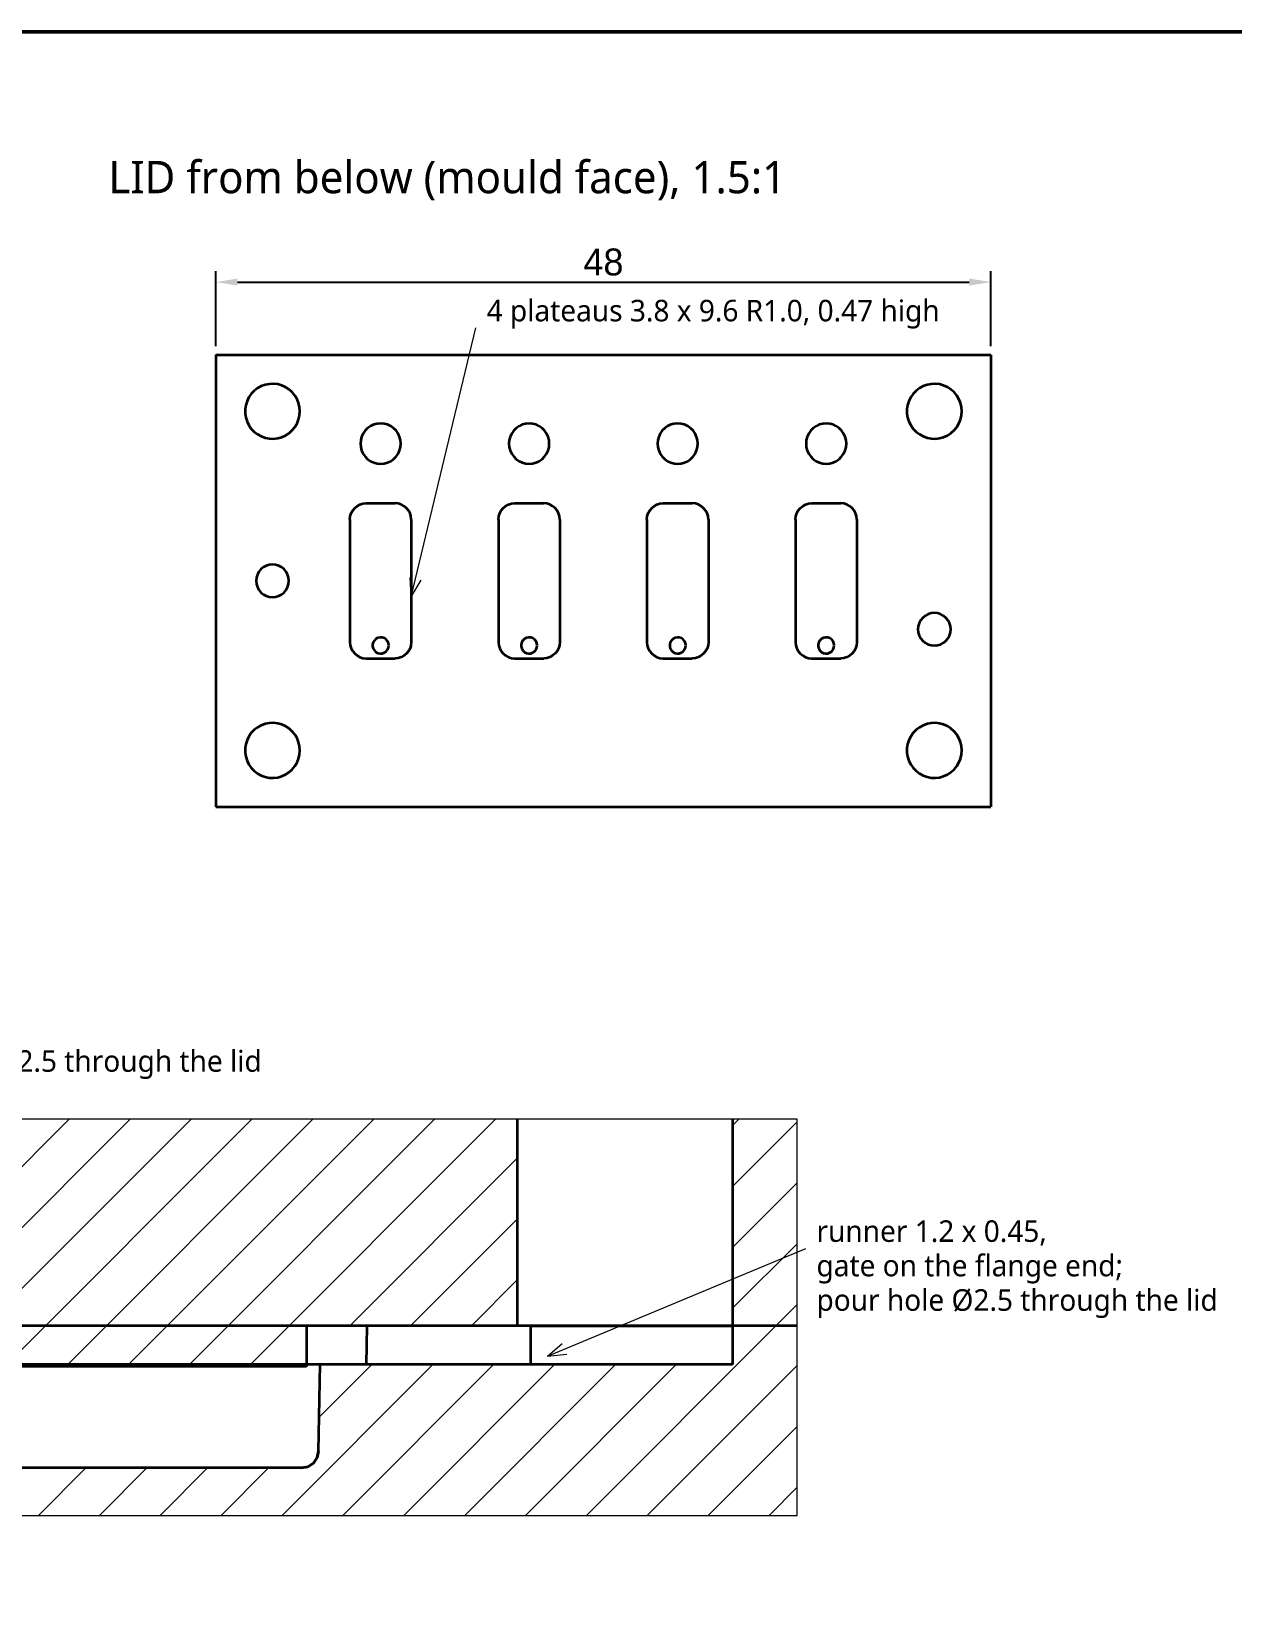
# Model space of a CAD drawing. Header units: millimetres. Extents: x 0 to 420, y 0 to 297.
# Drawn here: x 116.9 to 228.4, y 139.5 to 287 of the extents above; entities that cross this region are included whole.
import ezdxf

# ---------------------------------------------------------------- set-up
doc = ezdxf.new("R2010")
doc.units = ezdxf.units.MM
for name, color, linetype, lineweight in [('BORDER', 7, 'Continuous', 50), ('DIM', 5, 'Continuous', 13), ('HATCH', 8, 'Continuous', 9), ('TEXT', 7, 'Continuous', 18), ('VISIBLE', 7, 'Continuous', 35)]:
    doc.layers.add(name, color=color, linetype=linetype, lineweight=lineweight)
doc.styles.add('OpenSans', font='OpenSans-Regular.ttf')
doc.dimstyles.new('FK1.5', dxfattribs={"dimtxt": 2.5, "dimasz": 2, "dimexe": 1, "dimexo": 0.8, "dimgap": 0.6, "dimtad": 1, "dimdec": 3, "dimlfac": 0.666667, "dimdsep": 46, "dimcen": 2.5, "dimclrd": 5, "dimclre": 5, "dimclrt": 7, "dimazin": 3, "dimtfac": 1, "dimtmove": 0, "dimatfit": 3})

msp = doc.modelspace()

# ---------------------------------------------------------------- linework, layer by layer
at = {"layer": 'BORDER'}
msp.add_lwpolyline([(10, 10), (410, 10), (410, 287), (10, 287)], close=True, dxfattribs=at)
at = {"layer": 'DIM'}
for p, q in [((152.15, 234.5), (158.15, 259.5)), ((152.15, 234.5), (152.0341, 236.2963)), ((152.15, 234.5), (153.0686, 236.048)), ((164.8, 164), (188.8, 174)), ((164.8, 164), (166.1827, 165.1524)), ((164.8, 164), (166.5919, 164.1704))]:
    msp.add_line(p, q, dxfattribs=at)
at = {"layer": 'HATCH'}
for p, q in [((97.4116, 163.04), (120.3716, 186)), ((103.0684, 163.04), (126.0284, 186)), ((108.7253, 163.04), (131.6853, 186)), ((114.3821, 163.04), (137.3421, 186)), ((120.039, 163.04), (142.999, 186)), ((125.6958, 163.04), (148.6558, 186)), ((131.3527, 163.04), (154.3127, 186)), ((137.0096, 163.04), (159.9696, 186)), ((182, 185.403), (182.597, 186)), ((182, 179.7462), (188, 185.7462)), ((146.4264, 166.8), (162, 182.3736)), ((182, 174.0893), (188, 180.0893)), ((152.0833, 166.8), (162, 176.7167)), ((182, 168.4325), (188, 174.4325)), ((157.7401, 166.8), (162, 171.0599)), ((186.0244, 166.8), (188, 168.7756)), ((168.4244, 149.2), (186.0244, 166.8)), ((140.1401, 149.2), (154.1401, 163.2)), ((143.5947, 158.3114), (148.4833, 163.2)), ((145.797, 149.2), (159.797, 163.2)), ((151.4538, 149.2), (165.4538, 163.2)), ((157.1107, 149.2), (171.1107, 163.2)), ((162.7675, 149.2), (176.7675, 163.2)), ((174.0812, 149.2), (188, 163.1188)), ((179.7381, 149.2), (188, 157.4619)), ((117.5127, 149.2), (121.9127, 153.6)), ((123.1696, 149.2), (127.5696, 153.6)), ((128.8264, 149.2), (133.2264, 153.6)), ((134.4833, 149.2), (138.8833, 153.6)), ((185.3949, 149.2), (188, 151.8051))]:
    msp.add_line(p, q, dxfattribs=at)
msp.add_lwpolyline([(48, 149.2), (188, 149.2), (188, 186), (48, 186)], close=True, dxfattribs=at)
at = {"layer": 'VISIBLE'}
for points in [[(134, 257), (134, 215)], [(134, 257), (206, 257)], [(206, 257), (206, 215)], [(141.8, 251.75), (141.7701, 252.1393), (141.6812, 252.5194), (141.5352, 252.8815), (141.3357, 253.2171), (141.0873, 253.5183), (140.7959, 253.778), (140.4682, 253.9902), (140.1119, 254.1499), (139.7355, 254.2534), (139.3477, 254.2981), (138.9576, 254.2832), (138.5743, 254.2088), (138.2069, 254.0769), (137.8639, 253.8904), (137.5534, 253.6537), (137.2827, 253.3724), (137.0581, 253.0531), (136.8849, 252.7032), (136.7671, 252.331), (136.7075, 251.9452), (136.7075, 251.5548), (136.7671, 251.169), (136.8849, 250.7968), (137.0581, 250.4469), (137.2827, 250.1276), (137.5534, 249.8463), (137.8639, 249.6096), (138.2069, 249.4231), (138.5743, 249.2912), (138.9576, 249.2168), (139.3477, 249.2019), (139.7355, 249.2466), (140.1119, 249.3501), (140.4682, 249.5098), (140.7959, 249.722), (141.0873, 249.9817), (141.3357, 250.2829), (141.5352, 250.6185), (141.6812, 250.9806), (141.7701, 251.3607), (141.8, 251.75)], [(203.3, 251.75), (203.2701, 252.1393), (203.1812, 252.5194), (203.0352, 252.8815), (202.8357, 253.2171), (202.5873, 253.5183), (202.2959, 253.778), (201.9682, 253.9902), (201.6119, 254.1499), (201.2355, 254.2534), (200.8477, 254.2981), (200.4576, 254.2832), (200.0743, 254.2088), (199.7069, 254.0769), (199.3639, 253.8904), (199.0534, 253.6537), (198.7827, 253.3724), (198.5581, 253.0531), (198.3849, 252.7032), (198.2671, 252.331), (198.2075, 251.9452), (198.2075, 251.5548), (198.2671, 251.169), (198.3849, 250.7968), (198.5581, 250.4469), (198.7827, 250.1276), (199.0534, 249.8463), (199.3639, 249.6096), (199.7069, 249.4231), (200.0743, 249.2912), (200.4576, 249.2168), (200.8477, 249.2019), (201.2355, 249.2466), (201.6119, 249.3501), (201.9682, 249.5098), (202.2959, 249.722), (202.5873, 249.9817), (202.8357, 250.2829), (203.0352, 250.6185), (203.1812, 250.9806), (203.2701, 251.3607), (203.3, 251.75)], [(151.175, 248.75), (151.1465, 249.0756), (151.0619, 249.3913), (150.9238, 249.6875), (150.7363, 249.9552), (150.5052, 250.1863), (150.2375, 250.3738), (149.9413, 250.5119), (149.6256, 250.5965), (149.3, 250.625), (148.9744, 250.5965), (148.6587, 250.5119), (148.3625, 250.3738), (148.0948, 250.1863), (147.8637, 249.9552), (147.6762, 249.6875), (147.5381, 249.3913), (147.4535, 249.0756), (147.425, 248.75), (147.4535, 248.4244), (147.5381, 248.1087), (147.6762, 247.8125), (147.8637, 247.5448), (148.0948, 247.3137), (148.3625, 247.1262), (148.6587, 246.9881), (148.9744, 246.9035), (149.3, 246.875), (149.6256, 246.9035), (149.9413, 246.9881), (150.2375, 247.1262), (150.5052, 247.3137), (150.7363, 247.5448), (150.9238, 247.8125), (151.0619, 248.1087), (151.1465, 248.4244), (151.175, 248.75)], [(164.975, 248.75), (164.9465, 249.0756), (164.8619, 249.3913), (164.7238, 249.6875), (164.5363, 249.9552), (164.3052, 250.1863), (164.0375, 250.3738), (163.7413, 250.5119), (163.4256, 250.5965), (163.1, 250.625), (162.7744, 250.5965), (162.4587, 250.5119), (162.1625, 250.3738), (161.8948, 250.1863), (161.6637, 249.9552), (161.4762, 249.6875), (161.3381, 249.3913), (161.2535, 249.0756), (161.225, 248.75), (161.2535, 248.4244), (161.3381, 248.1087), (161.4762, 247.8125), (161.6637, 247.5448), (161.8948, 247.3137), (162.1625, 247.1262), (162.4587, 246.9881), (162.7744, 246.9035), (163.1, 246.875), (163.4256, 246.9035), (163.7413, 246.9881), (164.0375, 247.1262), (164.3052, 247.3137), (164.5363, 247.5448), (164.7238, 247.8125), (164.8619, 248.1087), (164.9465, 248.4244), (164.975, 248.75)], [(178.775, 248.75), (178.7465, 249.0756), (178.6619, 249.3913), (178.5238, 249.6875), (178.3363, 249.9552), (178.1052, 250.1863), (177.8375, 250.3738), (177.5413, 250.5119), (177.2256, 250.5965), (176.9, 250.625), (176.5744, 250.5965), (176.2587, 250.5119), (175.9625, 250.3738), (175.6948, 250.1863), (175.4637, 249.9552), (175.2762, 249.6875), (175.1381, 249.3913), (175.0535, 249.0756), (175.025, 248.75), (175.0535, 248.4244), (175.1381, 248.1087), (175.2762, 247.8125), (175.4637, 247.5448), (175.6948, 247.3137), (175.9625, 247.1262), (176.2587, 246.9881), (176.5744, 246.9035), (176.9, 246.875), (177.2256, 246.9035), (177.5413, 246.9881), (177.8375, 247.1262), (178.1052, 247.3137), (178.3363, 247.5448), (178.5238, 247.8125), (178.6619, 248.1087), (178.7465, 248.4244), (178.775, 248.75)], [(192.575, 248.75), (192.5465, 249.0756), (192.4619, 249.3913), (192.3238, 249.6875), (192.1363, 249.9552), (191.9052, 250.1863), (191.6375, 250.3738), (191.3413, 250.5119), (191.0256, 250.5965), (190.7, 250.625), (190.3744, 250.5965), (190.0587, 250.5119), (189.7625, 250.3738), (189.4948, 250.1863), (189.2637, 249.9552), (189.0762, 249.6875), (188.9381, 249.3913), (188.8535, 249.0756), (188.825, 248.75), (188.8535, 248.4244), (188.9381, 248.1087), (189.0762, 247.8125), (189.2637, 247.5448), (189.4948, 247.3137), (189.7625, 247.1262), (190.0587, 246.9881), (190.3744, 246.9035), (190.7, 246.875), (191.0256, 246.9035), (191.3413, 246.9881), (191.6375, 247.1262), (191.9052, 247.3137), (192.1363, 247.5448), (192.3238, 247.8125), (192.4619, 248.1087), (192.5465, 248.4244), (192.575, 248.75)], [(146.45, 241.7), (146.4788, 241.9926), (146.5642, 242.274), (146.7028, 242.5334), (146.8893, 242.7607), (147.1166, 242.9472), (147.376, 243.0858), (147.6574, 243.1712), (147.95, 243.2)], [(147.95, 243.2), (150.65, 243.2)], [(152.15, 241.7), (152.1212, 241.9926), (152.0358, 242.274), (151.8972, 242.5334), (151.7107, 242.7607), (151.4834, 242.9472), (151.224, 243.0858), (150.9426, 243.1712), (150.65, 243.2)], [(160.25, 241.7), (160.2788, 241.9926), (160.3642, 242.274), (160.5028, 242.5334), (160.6893, 242.7607), (160.9166, 242.9472), (161.176, 243.0858), (161.4574, 243.1712), (161.75, 243.2)], [(161.75, 243.2), (164.45, 243.2)], [(165.95, 241.7), (165.9212, 241.9926), (165.8358, 242.274), (165.6972, 242.5334), (165.5107, 242.7607), (165.2834, 242.9472), (165.024, 243.0858), (164.7426, 243.1712), (164.45, 243.2)], [(174.05, 241.7), (174.0788, 241.9926), (174.1642, 242.274), (174.3028, 242.5334), (174.4893, 242.7607), (174.7166, 242.9472), (174.976, 243.0858), (175.2574, 243.1712), (175.55, 243.2)], [(175.55, 243.2), (178.25, 243.2)], [(179.75, 241.7), (179.7212, 241.9926), (179.6358, 242.274), (179.4972, 242.5334), (179.3107, 242.7607), (179.0834, 242.9472), (178.824, 243.0858), (178.5426, 243.1712), (178.25, 243.2)], [(187.85, 241.7), (187.8788, 241.9926), (187.9642, 242.274), (188.1028, 242.5334), (188.2893, 242.7607), (188.5166, 242.9472), (188.776, 243.0858), (189.0574, 243.1712), (189.35, 243.2)], [(189.35, 243.2), (192.05, 243.2)], [(193.55, 241.7), (193.5212, 241.9926), (193.4358, 242.274), (193.2972, 242.5334), (193.1107, 242.7607), (192.8834, 242.9472), (192.624, 243.0858), (192.3426, 243.1712), (192.05, 243.2)], [(146.45, 241.7), (146.45, 230.3)], [(152.15, 241.7), (152.15, 230.3)], [(160.25, 241.7), (160.25, 230.3)], [(165.95, 241.7), (165.95, 230.3)], [(174.05, 241.7), (174.05, 230.3)], [(179.75, 241.7), (179.75, 230.3)], [(187.85, 241.7), (187.85, 230.3)], [(193.55, 241.7), (193.55, 230.3)], [(140.7688, 236), (140.7396, 236.2963), (140.6531, 236.5812), (140.5128, 236.8438), (140.3239, 237.0739), (140.0938, 237.2628), (139.8312, 237.4031), (139.5463, 237.4896), (139.25, 237.5188), (138.9537, 237.4896), (138.6688, 237.4031), (138.4062, 237.2628), (138.1761, 237.0739), (137.9872, 236.8438), (137.8469, 236.5812), (137.7604, 236.2963), (137.7312, 236), (137.7604, 235.7037), (137.8469, 235.4188), (137.9872, 235.1562), (138.1761, 234.9261), (138.4062, 234.7372), (138.6688, 234.5969), (138.9537, 234.5104), (139.25, 234.4812), (139.5463, 234.5104), (139.8312, 234.5969), (140.0938, 234.7372), (140.3239, 234.9261), (140.5128, 235.1562), (140.6531, 235.4188), (140.7396, 235.7037), (140.7688, 236)], [(202.2688, 231.5), (202.2396, 231.7963), (202.1531, 232.0812), (202.0128, 232.3438), (201.8239, 232.5739), (201.5938, 232.7628), (201.3312, 232.9031), (201.0463, 232.9896), (200.75, 233.0188), (200.4537, 232.9896), (200.1688, 232.9031), (199.9062, 232.7628), (199.6761, 232.5739), (199.4872, 232.3438), (199.3469, 232.0812), (199.2604, 231.7963), (199.2312, 231.5), (199.2604, 231.2037), (199.3469, 230.9188), (199.4872, 230.6562), (199.6761, 230.4261), (199.9062, 230.2372), (200.1688, 230.0969), (200.4537, 230.0104), (200.75, 229.9812), (201.0463, 230.0104), (201.3312, 230.0969), (201.5938, 230.2372), (201.8239, 230.4261), (202.0128, 230.6562), (202.1531, 230.9188), (202.2396, 231.2037), (202.2688, 231.5)], [(146.45, 230.3), (146.4788, 230.0074), (146.5642, 229.726), (146.7028, 229.4666), (146.8893, 229.2393), (147.1166, 229.0528), (147.376, 228.9142), (147.6574, 228.8288), (147.95, 228.8)], [(150.05, 230), (150.0222, 230.2023), (149.9408, 230.3897), (149.8119, 230.5481), (149.645, 230.6659), (149.4526, 230.7343), (149.2488, 230.7483), (149.0488, 230.7067), (148.8675, 230.6127), (148.7182, 230.4733), (148.6121, 230.2988), (148.557, 230.1021), (148.557, 229.8979), (148.6121, 229.7012), (148.7182, 229.5267), (148.8675, 229.3873), (149.0488, 229.2933), (149.2488, 229.2517), (149.4526, 229.2657), (149.645, 229.3341), (149.8119, 229.4519), (149.9408, 229.6103), (150.0222, 229.7977), (150.05, 230)], [(152.15, 230.3), (152.1212, 230.0074), (152.0358, 229.726), (151.8972, 229.4666), (151.7107, 229.2393), (151.4834, 229.0528), (151.224, 228.9142), (150.9426, 228.8288), (150.65, 228.8)], [(160.25, 230.3), (160.2788, 230.0074), (160.3642, 229.726), (160.5028, 229.4666), (160.6893, 229.2393), (160.9166, 229.0528), (161.176, 228.9142), (161.4574, 228.8288), (161.75, 228.8)], [(163.85, 230), (163.8222, 230.2023), (163.7408, 230.3897), (163.6119, 230.5481), (163.445, 230.6659), (163.2526, 230.7343), (163.0488, 230.7483), (162.8488, 230.7067), (162.6675, 230.6127), (162.5182, 230.4733), (162.4121, 230.2988), (162.357, 230.1021), (162.357, 229.8979), (162.4121, 229.7012), (162.5182, 229.5267), (162.6675, 229.3873), (162.8488, 229.2933), (163.0488, 229.2517), (163.2526, 229.2657), (163.445, 229.3341), (163.6119, 229.4519), (163.7408, 229.6103), (163.8222, 229.7977), (163.85, 230)], [(165.95, 230.3), (165.9212, 230.0074), (165.8358, 229.726), (165.6972, 229.4666), (165.5107, 229.2393), (165.2834, 229.0528), (165.024, 228.9142), (164.7426, 228.8288), (164.45, 228.8)], [(174.05, 230.3), (174.0788, 230.0074), (174.1642, 229.726), (174.3028, 229.4666), (174.4893, 229.2393), (174.7166, 229.0528), (174.976, 228.9142), (175.2574, 228.8288), (175.55, 228.8)], [(177.65, 230), (177.6222, 230.2023), (177.5408, 230.3897), (177.4119, 230.5481), (177.245, 230.6659), (177.0526, 230.7343), (176.8488, 230.7483), (176.6488, 230.7067), (176.4675, 230.6127), (176.3182, 230.4733), (176.2121, 230.2988), (176.157, 230.1021), (176.157, 229.8979), (176.2121, 229.7012), (176.3182, 229.5267), (176.4675, 229.3873), (176.6488, 229.2933), (176.8488, 229.2517), (177.0526, 229.2657), (177.245, 229.3341), (177.4119, 229.4519), (177.5408, 229.6103), (177.6222, 229.7977), (177.65, 230)], [(179.75, 230.3), (179.7212, 230.0074), (179.6358, 229.726), (179.4972, 229.4666), (179.3107, 229.2393), (179.0834, 229.0528), (178.824, 228.9142), (178.5426, 228.8288), (178.25, 228.8)], [(187.85, 230.3), (187.8788, 230.0074), (187.9642, 229.726), (188.1028, 229.4666), (188.2893, 229.2393), (188.5166, 229.0528), (188.776, 228.9142), (189.0574, 228.8288), (189.35, 228.8)], [(191.45, 230), (191.4222, 230.2023), (191.3408, 230.3897), (191.2119, 230.5481), (191.045, 230.6659), (190.8526, 230.7343), (190.6488, 230.7483), (190.4488, 230.7067), (190.2675, 230.6127), (190.1182, 230.4733), (190.0121, 230.2988), (189.957, 230.1021), (189.957, 229.8979), (190.0121, 229.7012), (190.1182, 229.5267), (190.2675, 229.3873), (190.4488, 229.2933), (190.6488, 229.2517), (190.8526, 229.2657), (191.045, 229.3341), (191.2119, 229.4519), (191.3408, 229.6103), (191.4222, 229.7977), (191.45, 230)], [(193.55, 230.3), (193.5212, 230.0074), (193.4358, 229.726), (193.2972, 229.4666), (193.1107, 229.2393), (192.8834, 229.0528), (192.624, 228.9142), (192.3426, 228.8288), (192.05, 228.8)], [(147.95, 228.8), (150.65, 228.8)], [(161.75, 228.8), (164.45, 228.8)], [(175.55, 228.8), (178.25, 228.8)], [(189.35, 228.8), (192.05, 228.8)], [(141.8, 220.25), (141.7701, 220.6393), (141.6812, 221.0194), (141.5352, 221.3815), (141.3357, 221.7171), (141.0873, 222.0183), (140.7959, 222.278), (140.4682, 222.4902), (140.1119, 222.6499), (139.7355, 222.7534), (139.3477, 222.7981), (138.9576, 222.7832), (138.5743, 222.7088), (138.2069, 222.5769), (137.8639, 222.3904), (137.5534, 222.1537), (137.2827, 221.8724), (137.0581, 221.5531), (136.8849, 221.2032), (136.7671, 220.831), (136.7075, 220.4452), (136.7075, 220.0548), (136.7671, 219.669), (136.8849, 219.2968), (137.0581, 218.9469), (137.2827, 218.6276), (137.5534, 218.3463), (137.8639, 218.1096), (138.2069, 217.9231), (138.5743, 217.7912), (138.9576, 217.7168), (139.3477, 217.7019), (139.7355, 217.7466), (140.1119, 217.8501), (140.4682, 218.0098), (140.7959, 218.222), (141.0873, 218.4817), (141.3357, 218.7829), (141.5352, 219.1185), (141.6812, 219.4806), (141.7701, 219.8607), (141.8, 220.25)], [(203.3, 220.25), (203.2701, 220.6393), (203.1812, 221.0194), (203.0352, 221.3815), (202.8357, 221.7171), (202.5873, 222.0183), (202.2959, 222.278), (201.9682, 222.4902), (201.6119, 222.6499), (201.2355, 222.7534), (200.8477, 222.7981), (200.4576, 222.7832), (200.0743, 222.7088), (199.7069, 222.5769), (199.3639, 222.3904), (199.0534, 222.1537), (198.7827, 221.8724), (198.5581, 221.5531), (198.3849, 221.2032), (198.2671, 220.831), (198.2075, 220.4452), (198.2075, 220.0548), (198.2671, 219.669), (198.3849, 219.2968), (198.5581, 218.9469), (198.7827, 218.6276), (199.0534, 218.3463), (199.3639, 218.1096), (199.7069, 217.9231), (200.0743, 217.7912), (200.4576, 217.7168), (200.8477, 217.7019), (201.2355, 217.7466), (201.6119, 217.8501), (201.9682, 218.0098), (202.2959, 218.222), (202.5873, 218.4817), (202.8357, 218.7829), (203.0352, 219.1185), (203.1812, 219.4806), (203.2701, 219.8607), (203.3, 220.25)], [(134, 215), (206, 215)], [(162, 186), (162, 166.8)], [(182, 186), (182, 166.8)], [(132, 166.8), (76, 166.8)], [(148.0628, 166.8), (147.9618, 166.8), (147.6601, 166.8), (147.1614, 166.8), (146.4721, 166.8), (145.6008, 166.8), (144.5584, 166.8), (143.3581, 166.8), (142.015, 166.8), (140.5459, 166.8), (138.9694, 166.8), (137.3052, 166.8), (135.5743, 166.8), (133.7985, 166.8), (132, 166.8)], [(142.4, 166.8), (142.4, 163.04)], [(162, 166.8), (142.4, 166.8)], [(148, 163.2), (148.0628, 166.8)], [(163.2273, 166.8), (148.0628, 166.8)], [(182, 166.8), (181.7493, 166.8), (181.0097, 166.8), (179.8183, 166.8), (178.2349, 166.8), (176.3388, 166.8), (174.2252, 166.8), (172, 166.8), (169.7748, 166.8), (167.6612, 166.8), (165.7651, 166.8), (164.1817, 166.8), (162.9903, 166.8), (162.2507, 166.8), (162, 166.8)], [(163.2273, 166.8), (164.283, 166.8), (165.6126, 166.8), (167.1687, 166.8), (168.8962, 166.8), (170.7339, 166.8), (172.6165, 166.8), (174.4772, 166.8), (176.25, 166.8), (177.8721, 166.8), (179.2858, 166.8), (180.441, 166.8), (181.2967, 166.8), (181.8226, 166.8), (182, 166.8)], [(163.2273, 166.8), (163.2273, 163.2)], [(188, 166.8), (182, 166.8)], [(182, 166.8), (182, 163.2)], [(188, 166.8), (182, 166.8)], [(132, 163.2), (76, 163.2)], [(142.4, 163.04), (76, 163.04)], [(143.68, 163.2), (143.6066, 163.2), (143.3872, 163.2), (143.0246, 163.2), (142.5233, 163.2), (141.8897, 163.2), (141.1318, 163.2), (140.259, 163.2), (139.2824, 163.2), (138.2141, 163.2), (137.0678, 163.2), (135.8577, 163.2), (134.599, 163.2), (133.3077, 163.2), (132, 163.2)], [(143.5399, 155.1721), (143.68, 163.2)], [(182, 163.2), (143.68, 163.2)], [(141.9401, 153.6), (142.546, 153.7191), (143.0616, 154.0588), (143.4102, 154.5684), (143.5399, 155.1721)], [(143.5399, 155.1721), (143.4102, 154.5684), (143.0616, 154.0588), (142.546, 153.7191), (141.9401, 153.6)], [(143.5399, 155.1721), (143.4102, 154.5684), (143.0616, 154.0588), (142.546, 153.7191), (141.9401, 153.6)], [(141.9401, 153.6), (112.1941, 153.6)]]:
    msp.add_lwpolyline(points, dxfattribs=at)

# ---------------------------------------------------------------- texts
at = {"layer": 'TEXT', "style": 'OpenSans'}
for s, height, p in [('LID from below (mould face), 1.5:1', 3, (124, 272)), ('4 plateaus 3.8 x 9.6 R1.0, 0.47 high', 2, (159.15, 260.1)), ('vent hole Ø1.0 + counterbore Ø2.5 through the lid', 2, (77, 190.4)), ('runner 1.2 x 0.45,', 2, (189.8, 174.6)), ('gate on the flange end;', 2, (189.8, 171.4)), ('pour hole Ø2.5 through the lid', 2, (189.8, 168.2))]:
    msp.add_text(s, height=height, dxfattribs=at).set_placement(p)

# ---------------------------------------------------------------- dimensions: what is measured, and where the dimension line sits
at = {"layer": 'DIM'}
msp.add_linear_dim(base=(134, 263.75), p1=(134, 257), p2=(206, 257), dimstyle='FK1.5', dxfattribs=at).render()

doc.saveas('drawing.dxf')
